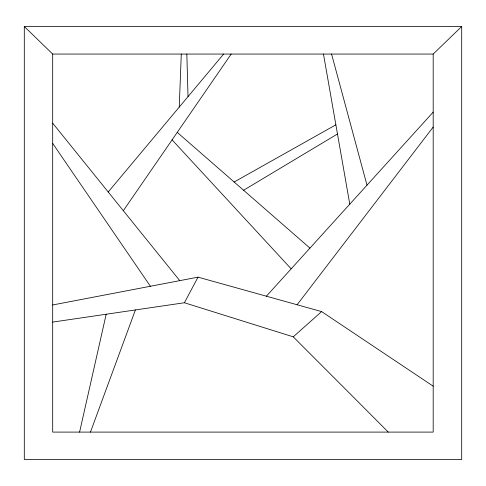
<?xml version="1.0" encoding="UTF-8"?>
<svg xmlns="http://www.w3.org/2000/svg" width="486" height="486" viewBox="0 0 486 486"><rect width="100%" height="100%" fill="white"/><g stroke="black" fill="none" stroke-linecap="round" stroke-linejoin="round"><path stroke-width="0.73" d="M179.249 107.102L181.284 54.055M79.595 432.097L106.185 314.235M90.463 432.097L135.4 309.947M52.688 322.09L184.401 302.754L198.027 277.148L321.617 311.593L433.19 386.188M123.316 210.705L231.19 54.055M297.098 304.758L433.19 127.04M108.214 191.988L223.639 54.055M266.371 296.199L433.19 112.12M24.3 26.511L52.688 54.055L433.19 54.055L461.7 26.511L461.7 459.489L24.3 459.489L24.3 26.511L461.7 26.511M184.401 302.754L293.252 336.828L321.617 311.593M243.595 190.251L337.478 133.984M234.143 182.007L335.869 124.805M52.688 304.965L198.027 277.148M177.256 132.38L309.94 248.121M293.252 336.828L388.296 432.097M172.099 139.865L291.169 268.837M52.688 123.171L179.759 280.647M52.688 143.431L150.411 286.26M331.573 54.055L366.997 185.16M323.469 54.055L349.78 204.156M186.831 54.055L188.027 96.617M433.19 54.055L433.19 432.097L52.688 432.097L52.688 54.055"/></g></svg>
